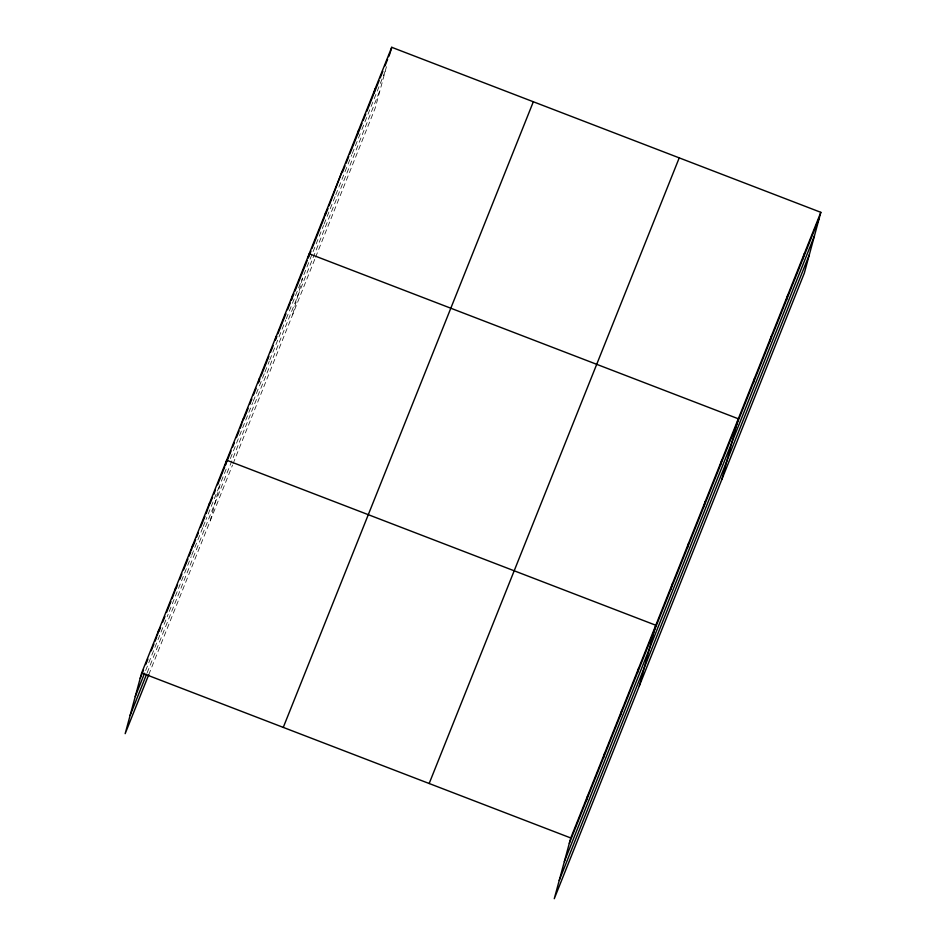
<?xml version="1.0" encoding="UTF-8"?>
<svg xmlns="http://www.w3.org/2000/svg" width="946" height="946" viewBox="0 0 946 946"><rect width="100%" height="100%" fill="white"/><g stroke="black" fill="none" stroke-linecap="round" stroke-linejoin="round"><path stroke-width="0.71" stroke-dasharray="4.73 3.55" d="M210.189 520.95L220.264 483.855L206.003 519.543M292.704 314.498L302.791 277.391L323.556 225.444M386.453 66.717L375.231 108.033L315.597 257.217M145.672 670.501L168.163 614.226M169.251 611.483L191.198 556.591M191.742 555.219L202.716 527.773M203.26 526.402L205.459 520.915M221.329 481.195L227.194 466.544M230.386 458.55L252.748 402.606M253.28 401.27L264.454 373.303M264.986 371.967L269.243 361.313M269.776 359.977L285.751 320.02M286.283 318.684L302.259 278.727M324.088 224.119L335.262 196.141M335.795 194.805L351.77 154.848M352.302 153.512L361.348 130.879M361.88 129.543L385.306 70.938M147.138 672.854L380.197 89.764M148.758 674.664L232.55 465.006M233.083 463.682L315.065 258.554"/><path stroke-width="1.42" d="M820.832 212.33L570.769 837.967L554.273 898.7L804.337 273.063L820.832 212.33L391.727 47.3L141.663 672.937L125.168 733.67L148.758 674.664M157.213 635.759L158.668 630.403M174.218 593.213L175.672 587.856M191.222 550.667L192.677 545.31M208.226 508.132L209.681 502.764M242.105 422.945L243.193 418.936M259.701 377.643L258.246 383L259.843 379.003M275.109 340.371L276.197 336.35M292.704 295.057L291.25 300.414L293.91 293.757M308.124 257.785L309.212 253.765L738.318 418.782L721.81 479.516M324.62 216.492L325.72 212.472M342.216 171.179L329.054 205.838M357.269 135.243L358.723 129.886M375.231 88.593L373.776 93.95L379.098 80.635M390.639 51.321L391.727 47.3M586.319 800.789L587.773 795.42M603.323 758.243L604.778 752.874M620.328 715.696L621.782 710.34M637.332 673.15L638.787 667.793M639.295 685.98L655.791 625.247L226.685 460.217L225.231 465.586L231.084 450.935M670.844 589.323L672.299 583.954M687.34 548.03L688.794 542.661M703.848 506.737L705.302 501.368M720.355 465.444L721.81 460.075M753.359 382.858L754.813 377.501M769.867 341.565L771.321 336.208M786.363 300.272L787.829 294.916M802.87 258.979L804.325 253.623M140.209 678.306L143.508 670.064M145.696 664.577L147.895 659.09M151.183 650.848L153.926 643.99M155.026 641.246L156.669 637.131M158.857 631.644L160.513 627.517M162.7 622.03L164.9 616.544M166.543 612.429L170.93 601.443M172.03 598.7L173.674 594.585M175.861 589.098L177.517 584.983M179.705 579.484L181.904 573.997M183.548 569.882L187.935 558.909M189.034 556.165L190.678 552.038M192.866 546.552L195.609 539.693M196.709 536.95L198.353 532.835M200.552 527.336L204.939 516.362M206.039 513.619L207.682 509.504M209.87 504.005L212.614 497.147M213.713 494.403L215.357 490.288M217.556 484.801L224.687 466.957M232.692 446.938L234.289 442.941M236.417 437.608L239.078 430.95M240.142 428.29L241.738 424.293M243.867 418.96L248.124 408.305M249.72 404.309L251.849 398.987M253.445 394.99L256.118 388.321M260.907 376.342L268.889 356.358M270.485 352.361L273.146 345.704M275.274 340.371L276.871 336.374M277.935 333.713L285.929 313.729M287.525 309.732L290.186 303.075M294.975 291.084L307.225 260.457M308.29 257.785L310.95 251.128M312.014 248.467L324.253 217.828M325.318 215.168L327.99 208.51M342.357 172.539L345.018 165.881M346.082 163.22L348.743 156.551M349.819 153.891L362.058 123.252M363.122 120.591L365.783 113.934M366.847 111.273L373.244 95.286M380.162 77.974L382.823 71.305M384.951 65.984L387.612 59.314M388.676 56.654L390.272 52.657M135.243 696.575L144.572 673.245M130.134 715.401L146.583 674.226M283.268 727.403L533.331 101.754M429.165 783.513L679.228 157.864M569.315 843.324L819.378 217.686M564.348 861.605L814.411 235.956M559.228 880.43L809.291 254.781M141.663 672.937L570.769 837.967"/></g></svg>
